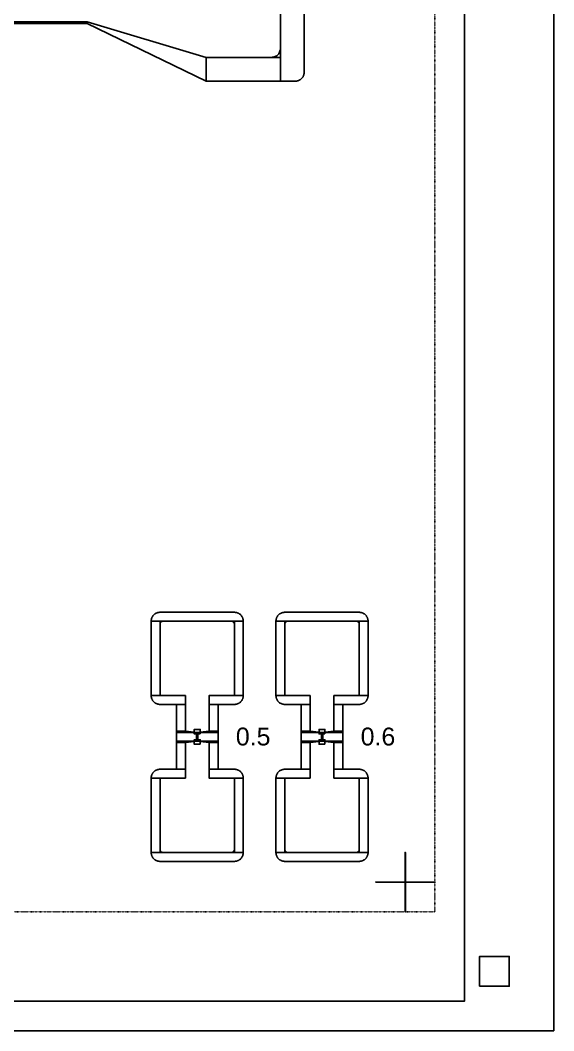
# Model space of a CAD drawing. Extents: x -3400 to 3400, y -3400 to 3400.
# Drawn here: x 1604 to 3400, y -3400 to 0 of the extents above; entities that cross this region are included whole.
import ezdxf

# ---------------------------------------------------------------- set-up
doc = ezdxf.new("R2010")
doc.units = 0
doc.linetypes.add('DOT', pattern=[0.2, 0, -0.2])
doc.layers.get('0').update_dxf_attribs({"linetype": 'CONTINUOUS'})
for name, color, linetype in [('BASEMETAL', 4, 'CONTINUOUS'), ('BUSMAIN', 3, 'CONTINUOUS'), ('DICEGRID', 3, 'CONTINUOUS'), ('FRAME', 8, 'CONTINUOUS'), ('JUNCTION', 1, 'CONTINUOUS'), ('MARKERS', 2, 'CONTINUOUS'), ('SECONDLAYER', 6, 'CONTINUOUS'), ('UNDERCUT', 2, 'CONTINUOUS')]:
    doc.layers.add(name, color=color, linetype=linetype)
doc.styles.get("Standard").update_dxf_attribs({"font": 'arial.ttf'})

# ---------------------------------------------------------------- blocks, each defined once
blk = doc.blocks.new('CHIP_XSEARCH')
for points in [[(5600, 1378), (5755, 1378), (5755, 1378), (5755, 1379.6), (5754.8, 1381.1), (5754.6, 1382.7), (5754.3, 1384.2), (5754, 1385.8), (5753.5, 1387.3), (5753, 1388.8), (5752.4, 1390.2), (5751.7, 1391.6), (5751, 1393), (5750.2, 1394.3), (5749.3, 1395.6), (5748.3, 1396.9), (5747.3, 1398.1), (5746.2, 1399.2), (5745.1, 1400.3), (5743.9, 1401.3), (5742.6, 1402.3), (5741.3, 1403.2), (5740, 1404), (5738.6, 1404.7), (5737.2, 1405.4), (5735.8, 1406), (5734.3, 1406.5), (5732.8, 1407), (5731.2, 1407.3), (5729.7, 1407.6), (5728.1, 1407.8), (5726.6, 1408), (5725, 1408), (5475, 1408), (5473.4, 1408), (5471.9, 1407.8), (5470.3, 1407.6), (5468.8, 1407.3), (5467.2, 1407), (5465.7, 1406.5), (5464.2, 1406), (5462.8, 1405.4), (5461.4, 1404.7), (5460, 1404), (5458.7, 1403.2), (5457.4, 1402.3), (5456.1, 1401.3), (5454.9, 1400.3), (5453.8, 1399.2), (5452.7, 1398.1), (5451.7, 1396.9), (5450.7, 1395.6), (5449.8, 1394.3), (5449, 1393), (5448.3, 1391.6), (5447.6, 1390.2), (5447, 1388.8), (5446.5, 1387.3), (5446, 1385.8), (5445.7, 1384.2), (5445.4, 1382.7), (5445.2, 1381.1), (5445, 1379.6), (5445, 1378), (5445, 1378)], [(6020, 1378), (6175, 1378), (6175, 1378), (6175, 1379.6), (6174.8, 1381.1), (6174.6, 1382.7), (6174.3, 1384.2), (6174, 1385.8), (6173.5, 1387.3), (6173, 1388.8), (6172.4, 1390.2), (6171.7, 1391.6), (6171, 1393), (6170.2, 1394.3), (6169.3, 1395.6), (6168.3, 1396.9), (6167.3, 1398.1), (6166.2, 1399.2), (6165.1, 1400.3), (6163.9, 1401.3), (6162.6, 1402.3), (6161.3, 1403.2), (6160, 1404), (6158.6, 1404.7), (6157.2, 1405.4), (6155.8, 1406), (6154.3, 1406.5), (6152.8, 1407), (6151.2, 1407.3), (6149.7, 1407.6), (6148.1, 1407.8), (6146.6, 1408), (6145, 1408), (5895, 1408), (5893.4, 1408), (5891.9, 1407.8), (5890.3, 1407.6), (5888.8, 1407.3), (5887.2, 1407), (5885.7, 1406.5), (5884.2, 1406), (5882.8, 1405.4), (5881.4, 1404.7), (5880, 1404), (5878.7, 1403.2), (5877.4, 1402.3), (5876.1, 1401.3), (5874.9, 1400.3), (5873.8, 1399.2), (5872.7, 1398.1), (5871.7, 1396.9), (5870.7, 1395.6), (5869.8, 1394.3), (5869, 1393), (5868.3, 1391.6), (5867.6, 1390.2), (5867, 1388.8), (5866.5, 1387.3), (5866, 1385.8), (5865.7, 1384.2), (5865.4, 1382.7), (5865.2, 1381.1), (5865, 1379.6), (5865, 1378), (5865, 1378)], [(5475, 1128), (5475, 1378), (5445, 1378), (5445, 1128)], [(5475, 1378), (5475, 1368), (5475.1, 1369), (5475.2, 1370.1), (5475.5, 1371.1), (5475.9, 1372.1), (5476.3, 1373), (5476.9, 1373.9), (5477.6, 1374.7), (5478.3, 1375.4), (5479.1, 1376.1), (5480, 1376.7), (5480.9, 1377.1), (5481.9, 1377.5), (5482.9, 1377.8), (5484, 1377.9), (5485, 1378)], [(5725, 1378), (5725, 1368), (5724.9, 1369), (5724.8, 1370.1), (5724.5, 1371.1), (5724.1, 1372.1), (5723.7, 1373), (5723.1, 1373.9), (5722.4, 1374.7), (5721.7, 1375.4), (5720.9, 1376.1), (5720, 1376.7), (5719.1, 1377.1), (5718.1, 1377.5), (5717.1, 1377.8), (5716, 1377.9), (5715, 1378)], [(5725, 1128), (5725, 1378), (5755, 1378), (5755, 1128)], [(5895, 1128), (5895, 1378), (5865, 1378), (5865, 1128)], [(5895, 1378), (5895, 1368), (5895.1, 1369), (5895.2, 1370.1), (5895.5, 1371.1), (5895.9, 1372.1), (5896.3, 1373), (5896.9, 1373.9), (5897.6, 1374.7), (5898.3, 1375.4), (5899.1, 1376.1), (5900, 1376.7), (5900.9, 1377.1), (5901.9, 1377.5), (5902.9, 1377.8), (5904, 1377.9), (5905, 1378)], [(6145, 1378), (6145, 1368), (6144.9, 1369), (6144.8, 1370.1), (6144.5, 1371.1), (6144.1, 1372.1), (6143.7, 1373), (6143.1, 1373.9), (6142.4, 1374.7), (6141.7, 1375.4), (6140.9, 1376.1), (6140, 1376.7), (6139.1, 1377.1), (6138.1, 1377.5), (6137.1, 1377.8), (6136, 1377.9), (6135, 1378)], [(6145, 1128), (6145, 1378), (6175, 1378), (6175, 1128)], [(5502.5, 1128), (5560, 1128), (5560, 1098), (5475, 1098), (5473.4, 1098), (5471.9, 1098.2), (5470.3, 1098.4), (5468.8, 1098.7), (5467.2, 1099), (5465.7, 1099.5), (5464.2, 1100), (5462.8, 1100.6), (5461.4, 1101.3), (5460, 1102), (5458.7, 1102.8), (5457.4, 1103.7), (5456.1, 1104.7), (5454.9, 1105.7), (5453.8, 1106.8), (5452.7, 1107.9), (5451.7, 1109.1), (5450.7, 1110.4), (5449.8, 1111.7), (5449, 1113), (5448.3, 1114.4), (5447.6, 1115.8), (5447, 1117.2), (5446.5, 1118.7), (5446, 1120.2), (5445.7, 1121.8), (5445.4, 1123.3), (5445.2, 1124.9), (5445, 1126.4), (5445, 1128), (5445, 1128)], [(5697.5, 1128), (5755, 1128), (5755, 1128), (5755, 1126.4), (5754.8, 1124.9), (5754.6, 1123.3), (5754.3, 1121.8), (5754, 1120.2), (5753.5, 1118.7), (5753, 1117.2), (5752.4, 1115.8), (5751.7, 1114.4), (5751, 1113), (5750.2, 1111.7), (5749.3, 1110.4), (5748.3, 1109.1), (5747.3, 1107.9), (5746.2, 1106.8), (5745.1, 1105.7), (5743.9, 1104.7), (5742.6, 1103.7), (5741.3, 1102.8), (5740, 1102), (5738.6, 1101.3), (5737.2, 1100.6), (5735.8, 1100), (5734.3, 1099.5), (5732.8, 1099), (5731.2, 1098.7), (5729.7, 1098.4), (5728.1, 1098.2), (5726.6, 1098), (5725, 1098), (5640, 1098), (5640, 1128)], [(5922.5, 1128), (5980, 1128), (5980, 1098), (5895, 1098), (5893.4, 1098), (5891.9, 1098.2), (5890.3, 1098.4), (5888.8, 1098.7), (5887.2, 1099), (5885.7, 1099.5), (5884.2, 1100), (5882.8, 1100.6), (5881.4, 1101.3), (5880, 1102), (5878.7, 1102.8), (5877.4, 1103.7), (5876.1, 1104.7), (5874.9, 1105.7), (5873.8, 1106.8), (5872.7, 1107.9), (5871.7, 1109.1), (5870.7, 1110.4), (5869.8, 1111.7), (5869, 1113), (5868.3, 1114.4), (5867.6, 1115.8), (5867, 1117.2), (5866.5, 1118.7), (5866, 1120.2), (5865.7, 1121.8), (5865.4, 1123.3), (5865.2, 1124.9), (5865, 1126.4), (5865, 1128), (5865, 1128)], [(6117.5, 1128), (6175, 1128), (6175, 1128), (6175, 1126.4), (6174.8, 1124.9), (6174.6, 1123.3), (6174.3, 1121.8), (6174, 1120.2), (6173.5, 1118.7), (6173, 1117.2), (6172.4, 1115.8), (6171.7, 1114.4), (6171, 1113), (6170.2, 1111.7), (6169.3, 1110.4), (6168.3, 1109.1), (6167.3, 1107.9), (6166.2, 1106.8), (6165.1, 1105.7), (6163.9, 1104.7), (6162.6, 1103.7), (6161.3, 1102.8), (6160, 1102), (6158.6, 1101.3), (6157.2, 1100.6), (6155.8, 1100), (6154.3, 1099.5), (6152.8, 1099), (6151.2, 1098.7), (6149.7, 1098.4), (6148.1, 1098.2), (6146.6, 1098), (6145, 1098), (6060, 1098), (6060, 1128)], [(5560, 1008), (5560, 1098), (5530, 1098), (5530, 1008)], [(5640, 1008), (5640, 1098), (5670, 1098), (5670, 1008)], [(5980, 1008), (5980, 1098), (5950, 1098), (5950, 1008)], [(6060, 1008), (6060, 1098), (6090, 1098), (6090, 1008)], [(5599.8, 1004), (5560, 1008), (5530, 1008), (5530, 1004)], [(5670, 1004), (5670, 974), (5530, 974), (5530, 1004)], [(5670, 1004), (5670, 1008), (5640, 1008), (5600.2, 1004)], [(6019.7, 1004), (5980, 1008), (5950, 1008), (5950, 1004)], [(6090, 1004), (6090, 974), (5950, 974), (5950, 1004)], [(6090, 1004), (6090, 1008), (6060, 1008), (6020.3, 1004)], [(5560, 970), (5599.8, 974), (5530, 974), (5530, 970)], [(5560, 880), (5560, 970), (5530, 970), (5530, 880)], [(5670, 970), (5670, 974), (5600.2, 974), (5640, 970)], [(5640, 880), (5640, 970), (5670, 970), (5670, 880)], [(5980, 970), (6019.7, 974), (5950, 974), (5950, 970)], [(5980, 880), (5980, 970), (5950, 970), (5950, 880)], [(6090, 970), (6090, 974), (6020.3, 974), (6060, 970)], [(6060, 880), (6060, 970), (6090, 970), (6090, 880)], [(5502.5, 850), (5560, 850), (5560, 880), (5475, 880), (5473.4, 880), (5471.9, 879.8), (5470.3, 879.6), (5468.8, 879.3), (5467.2, 879), (5465.7, 878.5), (5464.2, 878), (5462.8, 877.4), (5461.4, 876.7), (5460, 876), (5458.7, 875.2), (5457.4, 874.3), (5456.1, 873.3), (5454.9, 872.3), (5453.8, 871.2), (5452.7, 870.1), (5451.7, 868.9), (5450.7, 867.6), (5449.8, 866.3), (5449, 865), (5448.3, 863.6), (5447.6, 862.2), (5447, 860.8), (5446.5, 859.3), (5446, 857.8), (5445.7, 856.2), (5445.4, 854.7), (5445.2, 853.1), (5445, 851.6), (5445, 850), (5445, 850)], [(5475, 600), (5475, 850), (5445, 850), (5445, 600)], [(5697.5, 850), (5755, 850), (5755, 850), (5755, 851.6), (5754.8, 853.1), (5754.6, 854.7), (5754.3, 856.2), (5754, 857.8), (5753.5, 859.3), (5753, 860.8), (5752.4, 862.2), (5751.7, 863.6), (5751, 865), (5750.2, 866.3), (5749.3, 867.6), (5748.3, 868.9), (5747.3, 870.1), (5746.2, 871.2), (5745.1, 872.3), (5743.9, 873.3), (5742.6, 874.3), (5741.3, 875.2), (5740, 876), (5738.6, 876.7), (5737.2, 877.4), (5735.8, 878), (5734.3, 878.5), (5732.8, 879), (5731.2, 879.3), (5729.7, 879.6), (5728.1, 879.8), (5726.6, 880), (5725, 880), (5640, 880), (5640, 850)], [(5725, 600), (5725, 850), (5755, 850), (5755, 600)], [(5922.5, 850), (5980, 850), (5980, 880), (5895, 880), (5893.4, 880), (5891.9, 879.8), (5890.3, 879.6), (5888.8, 879.3), (5887.2, 879), (5885.7, 878.5), (5884.2, 878), (5882.8, 877.4), (5881.4, 876.7), (5880, 876), (5878.7, 875.2), (5877.4, 874.3), (5876.1, 873.3), (5874.9, 872.3), (5873.8, 871.2), (5872.7, 870.1), (5871.7, 868.9), (5870.7, 867.6), (5869.8, 866.3), (5869, 865), (5868.3, 863.6), (5867.6, 862.2), (5867, 860.8), (5866.5, 859.3), (5866, 857.8), (5865.7, 856.2), (5865.4, 854.7), (5865.2, 853.1), (5865, 851.6), (5865, 850), (5865, 850)], [(5895, 600), (5895, 850), (5865, 850), (5865, 600)], [(6117.5, 850), (6175, 850), (6175, 850), (6175, 851.6), (6174.8, 853.1), (6174.6, 854.7), (6174.3, 856.2), (6174, 857.8), (6173.5, 859.3), (6173, 860.8), (6172.4, 862.2), (6171.7, 863.6), (6171, 865), (6170.2, 866.3), (6169.3, 867.6), (6168.3, 868.9), (6167.3, 870.1), (6166.2, 871.2), (6165.1, 872.3), (6163.9, 873.3), (6162.6, 874.3), (6161.3, 875.2), (6160, 876), (6158.6, 876.7), (6157.2, 877.4), (6155.8, 878), (6154.3, 878.5), (6152.8, 879), (6151.2, 879.3), (6149.7, 879.6), (6148.1, 879.8), (6146.6, 880), (6145, 880), (6060, 880), (6060, 850)], [(6145, 600), (6145, 850), (6175, 850), (6175, 600)], [(5600, 600), (5755, 600), (5755, 600), (5755, 598.4), (5754.8, 596.9), (5754.6, 595.3), (5754.3, 593.8), (5754, 592.2), (5753.5, 590.7), (5753, 589.2), (5752.4, 587.8), (5751.7, 586.4), (5751, 585), (5750.2, 583.7), (5749.3, 582.4), (5748.3, 581.1), (5747.3, 579.9), (5746.2, 578.8), (5745.1, 577.7), (5743.9, 576.7), (5742.6, 575.7), (5741.3, 574.8), (5740, 574), (5738.6, 573.3), (5737.2, 572.6), (5735.8, 572), (5734.3, 571.5), (5732.8, 571), (5731.2, 570.7), (5729.7, 570.4), (5728.1, 570.2), (5726.6, 570), (5725, 570), (5475, 570), (5473.4, 570), (5471.9, 570.2), (5470.3, 570.4), (5468.8, 570.7), (5467.2, 571), (5465.7, 571.5), (5464.2, 572), (5462.8, 572.6), (5461.4, 573.3), (5460, 574), (5458.7, 574.8), (5457.4, 575.7), (5456.1, 576.7), (5454.9, 577.7), (5453.8, 578.8), (5452.7, 579.9), (5451.7, 581.1), (5450.7, 582.4), (5449.8, 583.7), (5449, 585), (5448.3, 586.4), (5447.6, 587.8), (5447, 589.2), (5446.5, 590.7), (5446, 592.2), (5445.7, 593.8), (5445.4, 595.3), (5445.2, 596.9), (5445, 598.4), (5445, 600), (5445, 600)], [(5475, 600), (5475, 610), (5475.1, 609), (5475.2, 607.9), (5475.5, 606.9), (5475.9, 605.9), (5476.3, 605), (5476.9, 604.1), (5477.6, 603.3), (5478.3, 602.6), (5479.1, 601.9), (5480, 601.3), (5480.9, 600.9), (5481.9, 600.5), (5482.9, 600.2), (5484, 600.1), (5485, 600)], [(5725, 600), (5725, 610), (5724.9, 609), (5724.8, 607.9), (5724.5, 606.9), (5724.1, 605.9), (5723.7, 605), (5723.1, 604.1), (5722.4, 603.3), (5721.7, 602.6), (5720.9, 601.9), (5720, 601.3), (5719.1, 600.9), (5718.1, 600.5), (5717.1, 600.2), (5716, 600.1), (5715, 600)], [(6020, 600), (6175, 600), (6175, 600), (6175, 598.4), (6174.8, 596.9), (6174.6, 595.3), (6174.3, 593.8), (6174, 592.2), (6173.5, 590.7), (6173, 589.2), (6172.4, 587.8), (6171.7, 586.4), (6171, 585), (6170.2, 583.7), (6169.3, 582.4), (6168.3, 581.1), (6167.3, 579.9), (6166.2, 578.8), (6165.1, 577.7), (6163.9, 576.7), (6162.6, 575.7), (6161.3, 574.8), (6160, 574), (6158.6, 573.3), (6157.2, 572.6), (6155.8, 572), (6154.3, 571.5), (6152.8, 571), (6151.2, 570.7), (6149.7, 570.4), (6148.1, 570.2), (6146.6, 570), (6145, 570), (5895, 570), (5893.4, 570), (5891.9, 570.2), (5890.3, 570.4), (5888.8, 570.7), (5887.2, 571), (5885.7, 571.5), (5884.2, 572), (5882.8, 572.6), (5881.4, 573.3), (5880, 574), (5878.7, 574.8), (5877.4, 575.7), (5876.1, 576.7), (5874.9, 577.7), (5873.8, 578.8), (5872.7, 579.9), (5871.7, 581.1), (5870.7, 582.4), (5869.8, 583.7), (5869, 585), (5868.3, 586.4), (5867.6, 587.8), (5867, 589.2), (5866.5, 590.7), (5866, 592.2), (5865.7, 593.8), (5865.4, 595.3), (5865.2, 596.9), (5865, 598.4), (5865, 600), (5865, 600)], [(5895, 600), (5895, 610), (5895.1, 609), (5895.2, 607.9), (5895.5, 606.9), (5895.9, 605.9), (5896.3, 605), (5896.9, 604.1), (5897.6, 603.3), (5898.3, 602.6), (5899.1, 601.9), (5900, 601.3), (5900.9, 600.9), (5901.9, 600.5), (5902.9, 600.2), (5904, 600.1), (5905, 600)], [(6145, 600), (6145, 610), (6144.9, 609), (6144.8, 607.9), (6144.5, 606.9), (6144.1, 605.9), (6143.7, 605), (6143.1, 604.1), (6142.4, 603.3), (6141.7, 602.6), (6140.9, 601.9), (6140, 601.3), (6139.1, 600.9), (6138.1, 600.5), (6137.1, 600.2), (6136, 600.1), (6135, 600)]]:
    blk.add_lwpolyline(points, close=True)
at = {"layer": 'BUSMAIN'}
blk.add_lwpolyline([(5960, 3575), (5960, 3225), (5960, 3223.4), (5959.8, 3221.9), (5959.6, 3220.3), (5959.3, 3218.8), (5959, 3217.2), (5958.5, 3215.7), (5958, 3214.2), (5957.4, 3212.8), (5956.7, 3211.4), (5956, 3210), (5955.2, 3208.7), (5954.3, 3207.4), (5953.3, 3206.1), (5952.3, 3204.9), (5951.2, 3203.8), (5950.1, 3202.7), (5948.9, 3201.7), (5947.6, 3200.7), (5946.3, 3199.8), (5945, 3199), (5943.6, 3198.3), (5942.2, 3197.6), (5940.8, 3197), (5939.3, 3196.5), (5937.8, 3196), (5936.2, 3195.7), (5934.7, 3195.4), (5933.1, 3195.2), (5931.6, 3195), (5930, 3195), (5880, 3195), (5880, 3400), (5880, 3605)], dxfattribs=at)
for points in [[(1570, 3395), (5230, 3395), (5230, 3389), (1570, 3389)], [(5630, 3275), (5230, 3395), (5230, 3389), (5630, 3195)], [(5880, 3275), (5850, 3275), (5853.1, 3275.2), (5856.2, 3275.7), (5859.3, 3276.5), (5862.2, 3277.6), (5865, 3279), (5867.6, 3280.7), (5870.1, 3282.7), (5872.3, 3284.9), (5874.3, 3287.4), (5876, 3290), (5877.4, 3292.8), (5878.5, 3295.7), (5879.3, 3298.8), (5879.8, 3301.9), (5880, 3305)], [(5880, 3275), (5630, 3275), (5630, 3195), (5880, 3195)]]:
    blk.add_lwpolyline(points, close=True, dxfattribs=at)
at = {"layer": 'DICEGRID'}
blk.add_lwpolyline([(300, 100), (6500, 100), (6500, 6700), (300, 6700)], close=True, dxfattribs=at)
at = {"layer": 'FRAME'}
blk.add_lwpolyline([(0, 0), (6800, 0), (6800, 6800), (0, 6800)], close=True, dxfattribs=at)
at = {"layer": 'FRAME', "linetype": 'DOT'}
blk.add_lwpolyline([(400, 400), (6400, 400), (6400, 6400), (400, 6400)], close=True, dxfattribs=at)
at = {"layer": 'JUNCTION'}
for points in [[(5610, 999), (5610, 1014), (5590, 1014), (5590, 999)], [(5601.5, 990.5), (5601.5, 999), (5598.5, 999), (5598.5, 990.5)], [(5601.5, 988.5), (5600.2, 989), (5599.8, 989), (5598.5, 988.5)], [(5601.5, 979), (5601.5, 988.5), (5598.5, 988.5), (5598.5, 979)], [(5600.2, 989), (5600.2, 990.4), (5599.8, 990.4), (5599.8, 989)], [(6030, 999), (6030, 1014), (6010, 1014), (6010, 999)], [(6021.5, 990.5), (6021.5, 999), (6018.5, 999), (6018.5, 990.5)], [(6021.5, 988.5), (6020.2, 989), (6019.8, 989), (6018.5, 988.5)], [(6021.5, 979), (6021.5, 988.5), (6018.5, 988.5), (6018.5, 979)], [(6020.2, 989), (6020.2, 990.4), (6019.8, 990.4), (6019.8, 989)], [(5610, 964), (5610, 979), (5590, 979), (5590, 964)], [(6030, 964), (6030, 979), (6010, 979), (6010, 964)]]:
    blk.add_lwpolyline(points, close=True, dxfattribs=at)
at = {"layer": 'MARKERS'}
for points in [[(6299.5, 500.5), (6300.5, 500.5), (6300.5, 600), (6299.5, 600)], [(6200, 499.5), (6400, 499.5), (6400, 500.5), (6200, 500.5)], [(6299.5, 400), (6300.5, 400), (6300.5, 499.5), (6299.5, 499.5)]]:
    blk.add_lwpolyline(points, close=True, dxfattribs=at)
at = {"layer": 'SECONDLAYER'}
for points in [[(5610, 999), (5610, 1014), (5590, 1014), (5590, 999)], [(5602.2, 990.5), (5602.2, 999), (5597.8, 999), (5597.8, 990.5)], [(5602.2, 990.4), (5602.2, 990.5), (5597.8, 990.5), (5597.8, 990.4)], [(5602.2, 988.5), (5600.8, 989), (5599.2, 989), (5597.8, 988.5)], [(5602.2, 979), (5602.2, 988.5), (5597.8, 988.5), (5597.8, 979)], [(5600.8, 989), (5600.8, 990.4), (5599.2, 990.4), (5599.2, 989)], [(6030, 999), (6030, 1014), (6010, 1014), (6010, 999)], [(6022.2, 990.5), (6022.2, 999), (6017.8, 999), (6017.8, 990.5)], [(6022.2, 990.4), (6022.2, 990.5), (6017.8, 990.5), (6017.8, 990.4)], [(6022.2, 988.5), (6020.8, 989), (6019.2, 989), (6017.8, 988.5)], [(6022.2, 979), (6022.2, 988.5), (6017.8, 988.5), (6017.8, 979)], [(6020.8, 989), (6020.8, 990.4), (6019.2, 990.4), (6019.2, 989)], [(5610, 964), (5610, 979), (5590, 979), (5590, 964)], [(6030, 964), (6030, 979), (6010, 979), (6010, 964)], [(6550, 150), (6650, 150), (6650, 250), (6550, 250)]]:
    blk.add_lwpolyline(points, close=True, dxfattribs=at)
at = {"layer": 'UNDERCUT'}
for points in [[(5601.5, 990.4), (5601.5, 990.5), (5598.5, 990.5), (5598.5, 990.4)], [(6021.5, 990.4), (6021.5, 990.5), (6018.5, 990.5), (6018.5, 990.4)]]:
    blk.add_lwpolyline(points, close=True, dxfattribs=at)
at = {"layer": 'MARKERS'}
for s, p in [('0.5', (5730, 960)), ('0.6', (6150, 960))]:
    blk.add_text(s, height=60, dxfattribs=at).set_placement(p)

msp = doc.modelspace()

# ---------------------------------------------------------------- block references
at = {"layer": 'BASEMETAL'}
msp.add_blockref('CHIP_XSEARCH', (-3400, -3400), dxfattribs=at)

doc.saveas('drawing.dxf')
